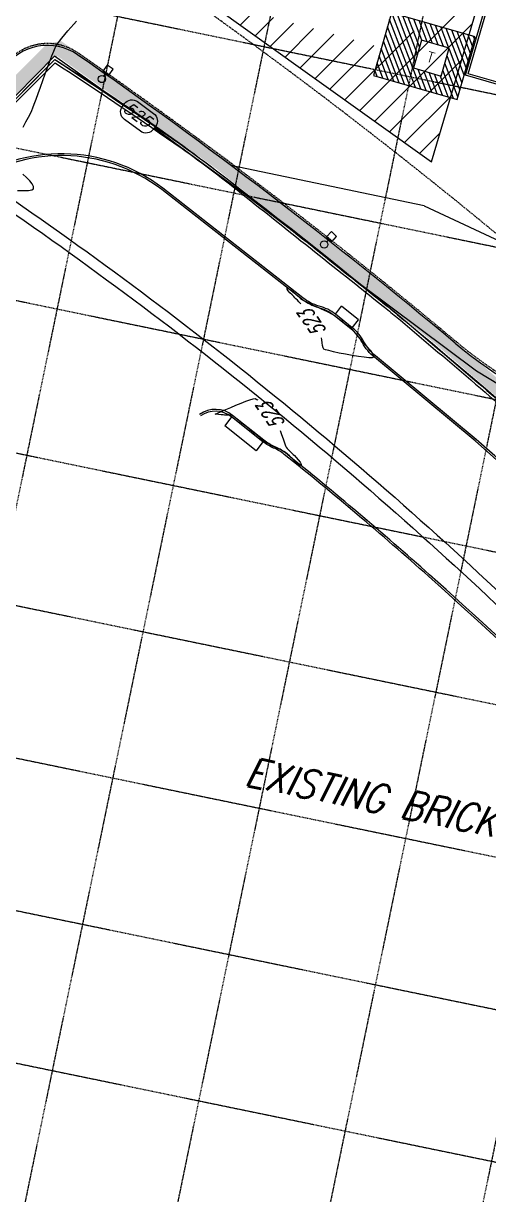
# Model space of a CAD drawing. Header units: inches. Extents: x 3071 to 5995, y 4947 to 7102.
# Drawn here: x 3996.8 to 4125.1, y 5678.2 to 6001.7 of the extents above; entities that cross this region are included whole.
import ezdxf
from ezdxf.enums import TextEntityAlignment as Align

# ---------------------------------------------------------------- set-up
doc = ezdxf.new("R2010")
doc.units = ezdxf.units.IN
doc.header["$MEASUREMENT"] = 0
doc.linetypes.add('HIDDEN', pattern=[0.375, 0.25, -0.125])
for name, color, linetype in [('A-WALL', 77, 'Continuous'), ('BOC', 4, 'Continuous'), ('EC', 3, 'Continuous'), ('EX-BOC', 41, 'Continuous'), ('EX-BRICK-WALL', 232, 'Continuous'), ('EX-GUT', 41, 'Continuous'), ('EX-STM', 150, 'Continuous'), ('EX-STORM', 150, 'Continuous'), ('FIRELANE', 5, 'HIDDEN'), ('GRID', 254, 'HIDDEN'), ('hatch-ol', 7, 'Continuous'), ('LIGHTS', 7, 'Continuous'), ('LIMITS OF DISTURBANCE', 1, 'HIDDEN'), ('LOADING-HAT', 253, 'Continuous'), ('LOADING-OUTLINE', 253, 'Continuous'), ('PC', 43, 'Continuous'), ('TRANS-PAD', 8, 'Continuous')]:
    doc.layers.add(name, color=color, linetype=linetype)
doc.styles.add('L80', font='simplex.shx', dxfattribs={"oblique": 15, "height": 4})
doc.styles.add('L80C', font='simplex.shx', dxfattribs={"width": 0.75, "oblique": 22, "height": 4})
doc.styles.add('SIMPLEX', font='simplex.shx')

msp = doc.modelspace()

# ---------------------------------------------------------------- linework, layer by layer
at = {"layer": 'A-WALL', "color": 7}
for p, q in [((4119.55, 5987.75), (4125.79, 6009.39)), ((4118.8, 5987.34), (4125.09, 6009.12)), ((4118.8, 5987.34), (4125.09, 6009.12)), ((4180.64, 5969.48), (4118.8, 5987.34)), ((4201.04, 5963.59), (4118.8, 5987.34)), ((4180.8, 5970.06), (4119.55, 5987.75))]:
    msp.add_line(p, q, dxfattribs=at)
at = {"layer": 'BOC', "color": 7}
for centre, radius, start, end in [((4003.47, 5981.11), 14.5, 55.2052, 145.7434), ((3188.05, 4807.66), 1443.45, 49.99708, 55.2052), ((4193.08, 6005.28), 120, 229.9971, 250.5497)]:
    msp.add_arc(centre, radius, start, end, dxfattribs=at)
at = {"layer": 'EC', "color": 44, "ltscale": 0.5, "flags": 128}
for points, elevation in [([(3996.75, 5973.04), (3997.52, 5974.48), (3998.2, 5975.76), (3998.75, 5976.83), (3999.11, 5977.62), (3999.4, 5978.34), (3999.8, 5979.41), (4000.3, 5980.77), (4000.88, 5982.35), (4001.5, 5984.08), (4002.16, 5985.9), (4002.83, 5987.74), (4003.48, 5989.53), (4004.1, 5991.21), (4004.67, 5992.71), (4005.16, 5993.96), (4005.55, 5994.9), (4005.82, 5995.46), (4006.19, 5996.02), (4006.74, 5996.76), (4007.43, 5997.63), (4008.22, 5998.59), (4009.06, 5999.58), (4009.91, 6000.57), (4010.73, 6001.5), (4011.47, 6002.33)], 524), ([(3995.14, 5955.56), (3996.84, 5955.52), (3998.22, 5955.57), (3999.18, 5955.73), (3999.63, 5956.03), (3999.63, 5956.6), (3999.24, 5957.33), (3998.54, 5958.18), (3997.63, 5959.11), (3996.61, 5960.08)], 524), ([(4073.37, 5924.18), (4073.23, 5924.34), (4072.84, 5924.76), (4072.4, 5925.22), (4072, 5925.63), (4071.73, 5925.92), (4071.73, 5925.92), (4071.41, 5926.24), (4070.92, 5926.72), (4070.36, 5927.27), (4069.86, 5927.81), (4069.56, 5928.28), (4069.56, 5928.59), (4069.88, 5928.56), (4070.43, 5928.21), (4071.13, 5927.65), (4071.89, 5926.97), (4072.63, 5926.3), (4073.27, 5925.74), (4073.71, 5925.4), (4074.17, 5925.15), (4074.94, 5924.76), (4075.91, 5924.3), (4076.97, 5923.8), (4078.02, 5923.31), (4078.94, 5922.88), (4079.64, 5922.56), (4080, 5922.39), (4080.4, 5922.19), (4080.98, 5921.9), (4081.62, 5921.58), (4082.19, 5921.28), (4082.58, 5921.06), (4082.92, 5920.81), (4083.46, 5920.4), (4084.1, 5919.9), (4084.73, 5919.4), (4085.24, 5919), (4085.54, 5918.76), (4085.81, 5918.55), (4086.22, 5918.23), (4086.66, 5917.88), (4087.06, 5917.56), (4087.32, 5917.34), (4087.54, 5917.1), (4087.91, 5916.66), (4088.39, 5916.1), (4088.9, 5915.49), (4089.39, 5914.89), (4089.81, 5914.39), (4090.09, 5914.04), (4090.44, 5913.65), (4091.03, 5913.03), (4091.75, 5912.27), (4092.47, 5911.44), (4093.07, 5910.64), (4093.43, 5909.96), (4093.44, 5909.49), (4093.02, 5909.35), (4092.11, 5909.35), (4090.81, 5909.47), (4089.24, 5909.68), (4087.5, 5909.97), (4085.7, 5910.29), (4083.96, 5910.64), (4082.38, 5910.99), (4081.08, 5911.3), (4080.16, 5911.56), (4079.73, 5911.75), (4079.52, 5912.12), (4079.36, 5912.72), (4079.24, 5913.47), (4079.13, 5914.27), (4079.05, 5914.86)], 523), ([(4067.68, 5889.29), (4068.05, 5888.18), (4068.48, 5886.9), (4068.84, 5885.8), (4069.12, 5885.01), (4069.27, 5884.64), (4069.55, 5884.31), (4070, 5883.86), (4070.52, 5883.38), (4070.98, 5882.94), (4071.28, 5882.64), (4071.58, 5882.32), (4072.08, 5881.78), (4072.65, 5881.14), (4073.16, 5880.5), (4073.47, 5879.95), (4073.45, 5879.6), (4073.1, 5879.65), (4072.5, 5880.06), (4071.76, 5880.71), (4070.95, 5881.47), (4070.19, 5882.22), (4069.56, 5882.83), (4069.16, 5883.17), (4068.7, 5883.43), (4068, 5883.78), (4067.18, 5884.18), (4066.39, 5884.56), (4065.74, 5884.87), (4065.37, 5885.05), (4065.03, 5885.24), (4064.54, 5885.53), (4064, 5885.85), (4063.51, 5886.15), (4063.19, 5886.36), (4062.86, 5886.61), (4062.22, 5887.13), (4061.36, 5887.83), (4060.38, 5888.61), (4059.4, 5889.41), (4058.52, 5890.13), (4057.84, 5890.68), (4057.46, 5890.99), (4057.08, 5891.3), (4056.52, 5891.76), (4055.88, 5892.29), (4055.25, 5892.8), (4054.73, 5893.2), (4054.43, 5893.39), (4054.11, 5893.45), (4053.63, 5893.48), (4053.09, 5893.49), (4052.61, 5893.5), (4052.28, 5893.51), (4051.91, 5893.54), (4051.33, 5893.6), (4050.68, 5893.67), (4050.08, 5893.73), (4049.68, 5893.77), (4049.68, 5893.77), (4050.4, 5894.07), (4051.42, 5894.51), (4052.66, 5895.04), (4054.03, 5895.64), (4055.46, 5896.24), (4056.87, 5896.82), (4058.18, 5897.34), (4059.31, 5897.74), (4060.18, 5897.98), (4060.72, 5898.04), (4061.26, 5897.82), (4061.45, 5897.7)], 523)]:
    msp.add_lwpolyline(points, dxfattribs=dict(at, elevation=elevation))
at = {"layer": 'EX-BOC', "color": 7}
for points in [[(4397.79, 5553.75, 0.08081), (4121.74, 5886.76), (4094, 5909.86, -0.101689), (4090.78, 5913.74, 0.101689), (4087.55, 5917.62), (4082.91, 5921.34, 0.102747), (4078.41, 5923.62, -0.102747), (4073.91, 5925.91), (4035.27, 5956.17)], [(4356.76, 5550.69, 0.074784), (4108.56, 5849.02, 0.012766), (4068.79, 5882.65, 0.068042), (4065.84, 5884.41, -0.068042), (4062.88, 5886.16), (4054.23, 5893.04, 0.3346), (4045.68, 5893.26)]]:
    msp.add_lwpolyline(points, format="xyb", dxfattribs=at)
msp.add_arc((4007.34, 5919.84), 45.83, 52.4488, 198.9185, dxfattribs=at)
at = {"layer": 'EX-BRICK-WALL', "color": 7}
for points in [[(3891.7, 5876.74), (3970.04, 5956.2), (4005.47, 5991.67, -0.008408), (4038.76, 5969.25, -0.015517), (4056.2, 5956.24, -0.000501), (4096.48, 5924.16, -0.005739), (4099.96, 5921.31, -0.00319), (4120.7, 5903.74, -0.00311), (4141.75, 5885.44, -0.005938), (4168.04, 5861.73, -0.006985), (4189.87, 5841, -0.007353), (4210.09, 5820.67, -0.007432), (4229.49, 5799.97, -0.003511), (4249.86, 5777.26, -0.004068), (4267.14, 5757.4, -0.006358), (4285.53, 5735.34, 0.008472), (4299.4, 5718.85, 0.003449), (4317.68, 5698.14, 0.004701), (4331.33, 5683.17, 0.000381), (4348.77, 5664.44, 0.000668)], [(3892.2, 5876.25), (3970.53, 5955.71), (4005.56, 5990.77, -0.008289), (4038.36, 5968.67, -0.015517), (4055.76, 5955.7, -0.000501), (4096.04, 5923.61, -0.005739), (4099.51, 5920.78, -0.00319), (4120.24, 5903.2, -0.00311), (4141.28, 5884.91, -0.005938), (4167.57, 5861.21, -0.006985), (4189.38, 5840.5, -0.007353), (4209.59, 5820.18, -0.007432), (4228.97, 5799.5, -0.003511), (4249.33, 5776.79, -0.004068), (4266.6, 5756.94, -0.006358), (4284.98, 5734.9, 0.008472), (4298.87, 5718.39, 0.003449), (4317.16, 5697.68, 0.004701), (4330.82, 5682.7, 0.000381), (4348.26, 5663.96, 0.000668)]]:
    msp.add_lwpolyline(points, format="xyb", dxfattribs=at)
at = {"layer": 'EX-GUT', "color": 7}
for points in [[(4397.36, 5553.5, 0.080808), (4121.41, 5886.38), (4093.68, 5909.48, -0.101593), (4090.34, 5913.51, 0.101689), (4087.24, 5917.23), (4082.6, 5920.95, 0.102747), (4078.28, 5923.14, -0.102696), (4073.6, 5925.52), (4034.96, 5955.78)], [(4357.19, 5550.95, 0.074784), (4108.89, 5849.39, 0.012766), (4069.1, 5883.04, 0.068064), (4066.03, 5884.87, -0.068042), (4063.19, 5886.55), (4054.54, 5893.43, 0.3346), (4045.39, 5893.67, 0.3346)]]:
    msp.add_lwpolyline(points, format="xyb", dxfattribs=at)
msp.add_arc((4007.34, 5919.84), 45.33, 52.4545, 198.9185, dxfattribs=at)
at = {"layer": 'EX-STM', "color": 5}
for p, q in [((4082.91, 5921.34), (4084.58, 5923.55)), ((4089.22, 5919.83), (4084.58, 5923.55)), ((4087.55, 5917.62), (4089.22, 5919.83)), ((4054.23, 5893.04), (4052.42, 5890.53)), ((4061.07, 5883.65), (4052.42, 5890.53)), ((4062.88, 5886.16), (4061.07, 5883.65))]:
    msp.add_line(p, q, dxfattribs=at)
at = {"layer": 'EX-STORM', "color": 5}
for points in [[(3976.48, 5961.23, -0.043495), (4131.66, 5837.04, -0.079913), (4414.06, 5465.11, -0.030495), (4462.83, 5358.47, -0.030495)], [(3978.63, 5963.4, -0.043368), (4133.73, 5839.21, -0.079913), (4416.71, 5466.52, -0.030835), (4466.1, 5358.32, -0.030835)]]:
    msp.add_lwpolyline(points, format="xyb", dxfattribs=at)
at = {"layer": 'FIRELANE', "color": 7}
for centre, radius, start, end in [((3188.05, 4807.66), 1473.95, 50.3633, 55.2052), ((4003.47, 5981.11), 15, 55.2052, 145.7434), ((3188.05, 4807.66), 1443.95, 49.99708, 55.2052), ((4193.08, 6005.28), 119.5, 229.9971, 250.5987)]:
    msp.add_arc(centre, radius, start, end, dxfattribs=at)
at = {"layer": 'GRID', "color": 253, "linetype": 'HIDDEN'}
for p, q in [((4206.37, 6892.36), (3914.26, 5478.28)), ((4246.77, 6884.01), (3954.66, 5469.93)), ((4287.16, 6875.67), (3995.06, 5461.59)), ((4327.56, 6867.32), (4035.46, 5453.25)), ((4367.96, 6858.98), (4075.85, 5444.9)), ((3255.24, 6162.17), (5759.86, 5644.79)), ((3246.89, 6121.77), (5751.51, 5604.4)), ((3238.55, 6081.38), (5743.17, 5564)), ((3230.2, 6040.98), (5734.82, 5523.6)), ((3221.86, 6000.58), (5726.48, 5483.21)), ((3213.51, 5960.19), (5718.14, 5442.81)), ((3205.17, 5919.79), (5709.79, 5402.41)), ((3196.82, 5879.39), (5701.45, 5362.01))]:
    msp.add_line(p, q, dxfattribs=at)
at = {"layer": 'hatch-ol', "linetype": 'Continuous'}
for p, q in [((4118.8, 5987.34), (4125.09, 6009.12)), ((4176.64, 5970.64), (4118.8, 5987.34))]:
    msp.add_line(p, q, dxfattribs=at)
msp.add_lwpolyline([(3759.32, 6620.85), (3746.15, 6555.52), (3716.11, 6400.23), (3700.35, 6325.2), (3691.91, 6284.2), (3689.83, 6275.27), (3688.31, 6266.77), (3674.16, 6207.94, -0.214843), (3508.69, 5995.08), (3535.52, 5952.62), (3870.9, 5855.78), (4005.47, 5991.67, -0.027652), (4056.2, 5956.24, -0.023154), (4168.04, 5861.73, -0.031991), (4294.4, 5725.59), (4358.75, 5653.77)], format="xyb", dxfattribs=at)
for centre, radius, start, end in [((4003.47, 5981.11), 14.5, 55.2052, 145.7434), ((3188.05, 4807.66), 1443.45, 49.99708, 55.2052), ((4193.08, 6005.28), 120, 229.9971, 250.5497)]:
    msp.add_arc(centre, radius, start, end, dxfattribs=at)
at = {"layer": 'LIGHTS', "color": 7}
for p, q in [((4019.91, 5990.14), (4018.76, 5988.5)), ((4021.55, 5989), (4019.91, 5990.14)), ((4018.76, 5988.5), (4020.4, 5987.36)), ((4019.02, 5987.13), (4019.58, 5987.93)), ((4020.4, 5987.36), (4021.55, 5989)), ((4081.78, 5944.21), (4080.42, 5942.75)), ((4080.42, 5942.75), (4081.88, 5941.39)), ((4080.49, 5941.35), (4081.15, 5942.07)), ((4083.24, 5942.85), (4081.78, 5944.21)), ((4081.88, 5941.39), (4083.24, 5942.85))]:
    msp.add_line(p, q, dxfattribs=at)
for centre in [(4018.45, 5986.31), (4079.81, 5940.62)]:
    msp.add_circle(centre, 1, dxfattribs=at)
at = {"layer": 'LIMITS OF DISTURBANCE', "ltscale": 100, "const_width": 4}
msp.add_lwpolyline([(4389.99, 5623.71), (4331.23, 5687.58), (4295.1, 5728.58), (4267.17, 5761.61), (4218.29, 5815.77), (4191.2, 5843.47), (4152.27, 5879.88), (4110.46, 5915.75), (4051.03, 5963.29), (4006.76, 5994.68), (4004.33, 5994.25), (3866.22, 5854.96), (3539.79, 5946.19)], dxfattribs=at)
at = {"layer": 'LOADING-HAT', "color": 7}
for p, q in [((4056.71, 6001.25), (4066.29, 6010.83)), ((4089.63, 5977.6), (4118.46, 6006.43)), ((4060.82, 5998.29), (4065.84, 6003.31)), ((4064.94, 5995.34), (4071.37, 6001.77)), ((4069.05, 5992.38), (4076.89, 6000.22)), ((4085.51, 5980.56), (4104.6, 5999.65)), ((4093.74, 5974.65), (4120.73, 6001.63)), ((4073.17, 5989.43), (4082.42, 5998.68)), ((4077.28, 5986.47), (4087.95, 5997.14)), ((4081.4, 5983.51), (4093.47, 5995.59)), ((4097.86, 5971.69), (4117.74, 5991.57)), ((4101.97, 5968.74), (4114.75, 5981.52)), ((4106.09, 5965.78), (4111.77, 5971.46))]:
    msp.add_line(p, q, dxfattribs=at)
at = {"layer": 'LOADING-OUTLINE', "color": 7}
for p, q in [((4035.2, 6016.7), (4109.38, 5963.41)), ((4109.38, 5963.41), (4121.86, 6005.45))]:
    msp.add_line(p, q, dxfattribs=at)
at = {"layer": 'PC', "color": 44}
for p, q in [((4005.42, 5992.6), (3957.73, 5944.36)), ((4024.43, 5979.13), (4005.42, 5992.6)), ((4107.4, 5951.33), (4054.05, 5962.47)), ((4107.4, 5951.33), (4158.02, 5927.59))]:
    msp.add_line(p, q, dxfattribs=at)
for points in [[(4011.74, 5993.02), (4011.74, 5993.02)], [(4032.96, 5972.8), (4057.46, 5954.9), (4077.69, 5939.32), (4090.18, 5929.36), (4121.8, 5905.72), (4128.36, 5901.8), (4134.44, 5898.86), (4141.62, 5896.87)]]:
    msp.add_lwpolyline(points, dxfattribs=at)
msp.add_lwpolyline([(4024.14, 5978.74), (4024.71, 5979.52, -0.414214), (4028.32, 5980.07), (4032.72, 5976.83, -0.414214), (4033.27, 5973.22), (4032.7, 5972.44, -0.414214), (4029.09, 5971.89), (4024.69, 5975.13, -0.414214)], format="xyb", close=True, dxfattribs=at)
at = {"layer": 'TRANS-PAD', "color": 7}
for p, q in [((4098.4, 6004.63), (4093.41, 5987.33)), ((4121.46, 5997.97), (4098.4, 6004.63)), ((4106.48, 5983.56), (4098.49, 6004.6)), ((4104.92, 5991.17), (4099.99, 6004.17)), ((4105.5, 5993.17), (4101.49, 6003.73)), ((4106.08, 5995.17), (4102.99, 6003.3)), ((4106.71, 5997.02), (4104.49, 6002.87)), ((4103.47, 5984.43), (4097.28, 6000.74)), ((4104.97, 5983.99), (4097.86, 6002.74)), ((4108.22, 5996.59), (4106, 6002.43)), ((4109.72, 5996.15), (4107.5, 6002)), ((4111.22, 5995.72), (4109, 6001.57)), ((4112.72, 5995.29), (4110.5, 6001.13)), ((4114.22, 5994.85), (4112, 6000.7)), ((4118.4, 5987.37), (4113.5, 6000.26)), ((4118.98, 5989.37), (4115.01, 5999.83)), ((4100.47, 5985.29), (4096.12, 5996.74)), ((4101.97, 5984.86), (4096.7, 5998.74)), ((4106.62, 5997.05), (4104.4, 5989.36)), ((4114.31, 5994.83), (4106.62, 5997.05)), ((4116.46, 5980.67), (4121.46, 5997.97)), ((4119.55, 5991.37), (4116.51, 5999.4)), ((4120.13, 5993.38), (4118.01, 5998.96)), ((4120.71, 5995.38), (4119.51, 5998.53)), ((4121.29, 5997.38), (4121.01, 5998.1)), ((4098.97, 5985.73), (4095.55, 5994.74)), ((4112.09, 5987.14), (4114.31, 5994.83)), ((4117.82, 5985.37), (4114.27, 5994.72)), ((4095.96, 5986.59), (4094.39, 5990.74)), ((4097.47, 5986.16), (4094.97, 5992.74)), ((4116.67, 5981.37), (4113.12, 5990.72)), ((4117.24, 5983.37), (4113.7, 5992.72)), ((4093.41, 5987.33), (4116.46, 5980.67)), ((4094.46, 5987.03), (4093.81, 5988.74)), ((4104.4, 5989.36), (4112.09, 5987.14)), ((4107.98, 5983.12), (4105.76, 5988.97)), ((4109.48, 5982.69), (4107.26, 5988.54)), ((4110.98, 5982.26), (4108.76, 5988.1)), ((4112.48, 5981.82), (4110.26, 5987.67)), ((4113.98, 5981.39), (4111.77, 5987.24)), ((4115.49, 5980.96), (4112.54, 5988.72))]:
    msp.add_line(p, q, dxfattribs=at)

# ---------------------------------------------------------------- texts
at = {"layer": 'EC', "color": 44, "style": 'L80C', "oblique": 22, "width": 0.75}
for p in [(4080.58, 5916.78, 523), (4069.17, 5891.19, 523)]:
    msp.add_text('523', height=4, rotation=124.7747, dxfattribs=at).set_placement(p)
at = {"layer": 'EX-BRICK-WALL', "color": 7, "style": 'L80', "oblique": 15, "width": 0.85}
msp.add_text('EXISTING BRICK WALL', height=8, rotation=348.2371, dxfattribs=at).set_placement((4057.56, 5791.3))
at = {"layer": 'PC', "color": 44, "style": 'L80', "oblique": 15}
msp.add_text('525', height=3.2, rotation=323.6474, dxfattribs=at).set_placement((4024.14, 5977.55))
at = {"layer": 'TRANS-PAD', "color": 7, "style": 'SIMPLEX', "text_generation_flag": 2}
msp.add_text('T', height=2.83, rotation=343.0583, dxfattribs=at).set_placement((4108.75, 5990.98), align=Align.CENTER)

doc.saveas('drawing.dxf')
